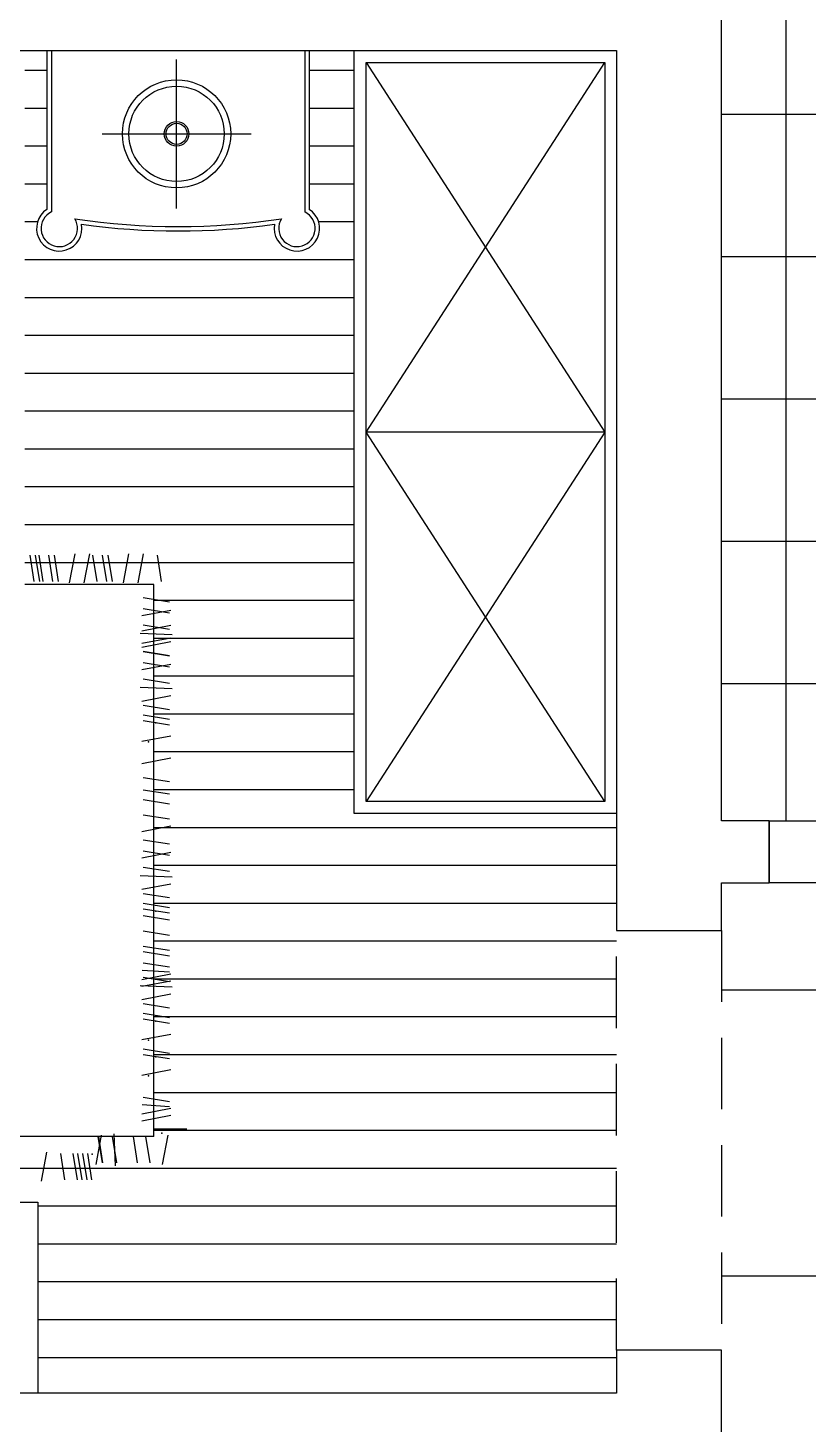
# Model space of a CAD drawing. Header units: millimetres. Extents: x 50914 to 68279, y -719533 to -710378.
# Drawn here: x 53941 to 55576, y -715098 to -712171 of the extents above; entities that cross this region are included whole.
import ezdxf

# ---------------------------------------------------------------- set-up
doc = ezdxf.new("R2010")
doc.units = ezdxf.units.MM
doc.header["$LTSCALE"] = 10
doc.linetypes.add('TRATTEGGIATA2', pattern=[0.375, 0.25, -0.125])
doc.layers.get('0').update_dxf_attribs({"linetype": 'CONTINUOUS'})
for name, color, linetype in [('__4', 38, 'CONTINUOUS'), ('___0', 250, 'CONTINUOUS'), ('____', 45, 'CONTINUOUS'), ('____0', 250, 'CONTINUOUS'), ('_____', 5, 'CONTINUOUS')]:
    doc.layers.add(name, color=color, linetype=linetype)

msp = doc.modelspace()

# ---------------------------------------------------------------- hatches: boundary and pattern name
at = {"layer": '__4', "ltscale": 60}
h = msp.add_hatch(dxfattribs=at)
h.set_pattern_fill('NET', color=256, scale=94, style=0)
h.set_pattern_definition([(0, (-1176.07, -33676.82), (0, 298.45), []), (90, (-1176.07, -33676.82), (-298.45, 2e-14), [])])
h.paths.add_polyline_path([(55394.4, -711993.2), (55394.4, -713833.2), (55494.4, -713833.2), (56294.4, -713833.2), (57254.4, -713833.2), (57254.4, -713786.3), (56554.4, -713786.3), (56554.4, -713774.9), (56548.4, -713776.5), (56368.3, -713377.3), (56385.7, -713372.6), (56406.5, -713418.7), (56434.6, -713411.1), (56468.7, -713480.9, -1.967552), (56486.7, -713517.5), (56499.8, -713544.2, -1.095745), (56521.9, -713589.3), (56554.4, -713655.7), (56554.4, -713512.6), (56549.7, -713498.5), (56554.4, -713508), (56554.4, -713316.9), (56554.4, -713125.8), (56549.7, -713135.4), (56554.4, -713121.2), (56554.4, -712978.2), (56521.9, -713044.6, -1.095745), (56499.8, -713089.7), (56486.7, -713116.4, -1.967552), (56468.7, -713153), (56434.6, -713222.7), (56406.5, -713215.2), (56385.7, -713261.2), (56368.3, -713256.6), (56548.4, -712857.4), (56554.4, -712859), (56554.4, -712847.5), (57254.4, -712847.5), (57254.4, -712833.2), (56604.4, -712833.2), (56604.4, -711303.2), (53864.4, -711303.2), (53864.4, -711893.2), (53864.4, -711993.2)])
h.paths.add_polyline_path([(54317, -711797.9), (54317, -711498.5), (54497, -711498.5), (54497, -711797.9)], flags=24)
h.paths.add_polyline_path([(55698.6, -712391.4), (56191.7, -712391.4), (56191.7, -712676.8), (55698.6, -712676.8)], flags=24)
at = {"layer": '___0', "ltscale": 60}
h = msp.add_hatch(dxfattribs=at)
h.set_pattern_fill('ANSI31', color=256, scale=25, angle=135, style=0)
h.set_pattern_definition([(180, (-1176.07, -15426.53), (-7e-15, -79.375), [])])
h.paths.add_polyline_path([(55174.4, -714063.2), (55174.4, -713818.2), (54624.4, -713818.2), (54624.4, -712218.2), (54530.4, -712218.2), (54530.4, -712551.4, -1.868202), (54457.6, -712582.7, -0.069063), (54053.2, -712582.7, -1.868202), (53980.4, -712551.4), (53980.4, -712218.2), (53934.4, -712218.2), (53934.4, -713338.2), (54204.4, -713338.2), (54204.4, -713392.7), (54222.1, -713395.5), (54204.4, -713398.9), (54204.4, -713426.9), (54215.9, -713428.7), (54204.4, -713430.9), (54204.4, -713506.1), (54222.1, -713508.9), (54204.4, -713512.2), (54204.4, -713900.6), (54222.1, -713903.4), (54204.4, -713906.8), (54204.4, -714165.6), (54234.9, -714170.4), (54204.4, -714176.3), (54204.4, -714495.6), (54121.4, -714495.6), (54122.6, -714523.2), (54118.2, -714495.6), (54094.4, -714495.6), (54090.9, -714514), (54088, -714495.6), (52444, -714495.6), (52280.8, -714495.6), (52277.9, -714514), (52274.4, -714495.6), (52250.6, -714495.6), (52246.2, -714523.2), (52247.4, -714495.6), (52164.4, -714495.6), (52164.4, -714176.3), (52133.9, -714170.4), (52164.4, -714165.6), (52164.4, -713906.8), (52146.7, -713903.4), (52164.4, -713900.6), (52164.4, -713512.2), (52146.7, -713508.9), (52164.4, -713506.1), (52164.4, -713465), (52134.8, -713459.4, 0.226149), (52140.3, -713443), (52140.4, -713443), (52140.4, -712927.5, 0.389814), (52125.4, -712914.4), (52125.4, -713430.5, -0.414214), (52105.4, -713450.5), (51562.2, -713450.5, -0.414214), (51542.2, -713430.5), (51542.2, -712914.4, -0.000393), (51542.2, -712914.4, -0.994577), (51582.6, -712914.3), (51603.7, -712914.3, -0.255425), (51628.9, -712900.5), (52036.3, -712900.5, -0.255425), (52061.5, -712914.3), (52084.9, -712914.3, -0.994828), (52125.3, -712914.4, -0.45806), (52140.4, -712930.7), (52140.4, -713373.3), (52164.4, -713369.5), (52164.4, -713338.2), (52434.4, -713338.2), (52434.4, -712218.2), (52394.4, -712218.2), (52394.4, -712838.2), (51194.4, -712838.2), (51194.4, -714028.2), (51464.4, -714028.2), (51824.4, -714028.2), (51824.4, -715033.2), (52761.4, -715033.2), (52761.4, -714633.2), (53961.4, -714633.2), (53961.4, -715033.2), (55174.4, -715033.2), (55174.4, -714943.2)])
h.paths.add_polyline_path([(53509.6, -714588.7), (53512.3, -714526.9), (53522.2, -714578.9), (53527.4, -714545.6), (53532.3, -714571)], flags=16)
h.paths.add_polyline_path([(52999.3, -714558.3), (52998.4, -714578.9), (52997.1, -714572.1)], flags=16)

# ---------------------------------------------------------------- linework, layer by layer
at = {"ltscale": 60}
for p, q in [((55394.4, -713833.2), (55394.4, -711993.2)), ((51194.4, -712218.2), (55174.4, -712218.2)), ((55174.4, -712218.2), (55174.4, -714063.2)), ((55494.4, -713833.2), (55394.4, -713833.2)), ((55494.4, -713833.2), (55494.4, -713963.2)), ((55394.4, -714063.2), (55394.4, -713963.2)), ((55394.4, -713963.2), (55494.4, -713963.2)), ((55174.4, -714063.2), (55394.4, -714063.2)), ((55394.4, -714943.2), (55174.4, -714943.2)), ((55174.4, -714943.2), (55174.4, -715033.2)), ((55394.4, -715263.2), (55394.4, -714943.2)), ((55174.4, -715033.2), (51824.4, -715033.2))]:
    msp.add_line(p, q, dxfattribs=at)
at = {"layer": '__4', "ltscale": 60}
for p, q in [((66109.4, -714188.2), (55394.4, -714188.2)), ((66109.4, -714788.2), (55394.4, -714788.2))]:
    msp.add_line(p, q, dxfattribs=at)
at = {"layer": '___0'}
for p, q in [((53989.8, -712218.2), (53989.8, -712556.9)), ((54252.2, -712549.3), (54252.2, -712236.9)), ((54521.1, -712218.2), (54521.1, -712556.9)), ((54096, -712393.1), (54408.4, -712393.1)), ((53953.8, -713331.7), (53945.1, -713276.6)), ((53965.4, -713331.7), (53956.7, -713276.6)), ((53972.9, -713331.7), (53964.1, -713276.6)), ((53993.2, -713331.7), (53984.5, -713276.6)), ((54004.8, -713331.7), (53996.1, -713276.6)), ((54028.1, -713334.6), (54039.7, -713273.7)), ((54058.6, -713334.6), (54070.2, -713273.7)), ((54085.6, -713331.7), (54076.9, -713276.6)), ((54106, -713331.7), (54097.3, -713276.6)), ((54117.6, -713331.7), (54108.9, -713276.6)), ((54140.8, -713334.6), (54152.5, -713273.7)), ((54171.4, -713334.6), (54183, -713273.7)), ((54220.8, -713331.7), (54212, -713276.6)), ((54237.2, -713374.7), (54182, -713366)), ((54240.1, -713392.1), (54179.1, -713403.7)), ((54237.2, -713397.9), (54182, -713389.2)), ((54243, -713443.7), (54176.2, -713440.8)), ((54240.1, -713424.1), (54179.1, -713435.7)), ((54237.2, -713432.1), (54182, -713423.3)), ((54240.1, -713450.2), (54179.1, -713461.9)), ((54240.1, -713458.2), (54179.1, -713469.8)), ((54237.2, -713487.3), (54182, -713478.5)), ((54237.2, -713488), (54182, -713479.3)), ((54237.2, -713511.3), (54182, -713502.5)), ((54240.1, -713505.4), (54179.1, -713517.1)), ((54243, -713557), (54176.2, -713554.1)), ((54237.2, -713545.4), (54182, -713536.7)), ((54240.1, -713571.5), (54179.1, -713583.2)), ((54237.2, -713600.6), (54182, -713591.9)), ((54237.2, -713620.9), (54182, -713612.2)), ((54237.2, -713632.5), (54182, -713623.8)), ((54240.1, -713655.8), (54179.1, -713667.4)), ((54240.1, -713702.3), (54179.1, -713713.9)), ((54237.2, -713751.7), (54182, -713743)), ((54237.2, -713777.8), (54182, -713769.1)), ((54237.2, -713798.2), (54182, -713789.4)), ((54237.2, -713830.1), (54182, -713821.4)), ((54240.1, -713844.8), (54179.1, -713856.4)), ((54237.2, -713882.6), (54182, -713873.9)), ((54240.1, -713900), (54179.1, -713911.6)), ((54237.2, -713905.8), (54182, -713897.1)), ((54237.2, -713939.9), (54182, -713931.2)), ((54243, -713951.6), (54176.2, -713948.7)), ((54240.1, -713966.1), (54179.1, -713977.7)), ((54237.2, -713995.1), (54182, -713986.4)), ((54237.2, -714015.5), (54182, -714006.8)), ((54237.2, -714027.1), (54182, -714018.4)), ((54237.2, -714041.6), (54182, -714032.9)), ((54237.2, -714073.6), (54182, -714064.9)), ((54237.2, -714105.5), (54182, -714096.8)), ((54237.2, -714117.2), (54182, -714108.4)), ((54237.7, -714150.8), (54180.4, -714147.1)), ((54237.2, -714140.4), (54182, -714131.7)), ((54240.1, -714154.9), (54179.1, -714166.5)), ((54240.1, -714169.5), (54179.1, -714181.1)), ((54237.2, -714170.8), (54182, -714162.1)), ((54243, -714182.4), (54176.2, -714179.5)), ((54240.1, -714196.9), (54179.1, -714208.6)), ((54237.2, -714226), (54182, -714217.3)), ((54237.2, -714246.3), (54182, -714237.6)), ((54237.2, -714258), (54182, -714249.2)), ((54240.1, -714281.2), (54179.1, -714292.8)), ((54237.2, -714321), (54182, -714312.2)), ((54237.2, -714332.6), (54182, -714323.9)), ((54240.1, -714355.8), (54179.1, -714367.4)), ((54240.1, -714436.9), (54179.1, -714448.5)), ((54237.7, -714432.8), (54180.4, -714429.1)), ((54237.2, -714422.4), (54182, -714413.6)), ((54240.1, -714451.4), (54179.1, -714463)), ((54083.4, -714553.7), (54095, -714492.7)), ((54096.7, -714550.8), (54088, -714495.6)), ((54097.9, -714550.8), (54089.2, -714495.6)), ((54097.9, -714550.8), (54089.2, -714495.6)), ((54126.9, -714550.8), (54118.2, -714495.6)), ((54124, -714556.6), (54121.1, -714489.8)), ((54170.5, -714550.8), (54161.8, -714495.6)), ((54196.7, -714550.8), (54188, -714495.6)), ((54204.4, -714479.1), (54273.4, -714479.1)), ((54222.8, -714553.7), (54234.4, -714492.7)), ((53968.9, -714588.8), (53980.5, -714527.8)), ((54018.3, -714585.9), (54009.6, -714530.7)), ((54044.4, -714585.9), (54035.7, -714530.7)), ((54054.3, -714585.9), (54045.6, -714530.7)), ((54064.8, -714585.9), (54056.1, -714530.7)), ((54074.6, -714585.9), (54065.9, -714530.7))]:
    msp.add_line(p, q, dxfattribs=at)
for radius in [113.4, 99.9, 25.8, 22.1]:
    msp.add_circle((54252.2, -712393.1), radius, dxfattribs=at)
for centre, radius, start, end in [((54006.4, -712591.3), 38.2, 115.784, 31.7834), ((54504.4, -712591.3), 38.2, 148.2166, 64.216), ((54255.4, -711125.8), 1461.5, 261.4814, 278.5186)]:
    msp.add_arc(centre, radius, start, end, dxfattribs=at)
for p in [(54209, -713628.3), (54193.3, -713667.8), (54209, -714022.9), (54209, -714253.7), (54193.3, -714293.2), (54209, -714328.3), (54193.3, -714367.8), (54221.2, -714488.3), (54075.2, -714532.5)]:
    msp.add_point(p, dxfattribs=at)
at = {"layer": '____', "ltscale": 60}
for p, q in [((53980.4, -712218.2), (53980.4, -712551.4)), ((53980.4, -712218.2), (54530.4, -712218.2)), ((54530.4, -712218.2), (54530.4, -712551.5)), ((54204.4, -714495.6), (52444, -714495.6))]:
    msp.add_line(p, q, dxfattribs=at)
for points in [[(55174.4, -713818.2), (54624.4, -713818.2), (54624.4, -712218.2), (55174.4, -712218.2)], [(52761.4, -714633.2), (53961.4, -714633.2), (53961.4, -715033.2), (52761.4, -715033.2)]]:
    msp.add_lwpolyline(points, close=True, dxfattribs=at)
msp.add_lwpolyline([(54204.4, -714495.6), (54204.4, -713338.2), (53934.4, -713338.2)], dxfattribs=at)
for centre, radius, start, end in [((54006.4, -712591.3), 47.6, 123.0907, 10.4547), ((54504.4, -712591.3), 47.6, 169.5453, 56.9093), ((54255.4, -711125.8), 1470.9, 262.0985, 277.9015)]:
    msp.add_arc(centre, radius, start, end, dxfattribs=at)
at = {"layer": '____0'}
for p, q in [((54649.4, -712243.2), (55149.4, -713018.2)), ((54649.4, -713018.2), (55149.4, -712243.2)), ((55149.4, -713018.2), (54649.4, -713018.2)), ((55149.4, -713018.2), (54649.4, -713793.2)), ((55149.4, -713793.2), (54649.4, -713018.2))]:
    msp.add_line(p, q, dxfattribs=at)
msp.add_lwpolyline([(55149.4, -713793.2), (54649.4, -713793.2), (54649.4, -712243.2), (55149.4, -712243.2)], close=True, dxfattribs=at)
at = {"layer": '_____', "linetype": 'TRATTEGGIATA2', "ltscale": 60}
for points in [[(55494.4, -713833.2), (56294.4, -713833.2), (56294.4, -713963.2), (55494.4, -713963.2)], [(55174.4, -714063.2), (55394.4, -714063.2), (55394.4, -714943.2), (55174.4, -714943.2)]]:
    msp.add_lwpolyline(points, close=True, dxfattribs=at)

doc.saveas('drawing.dxf')
